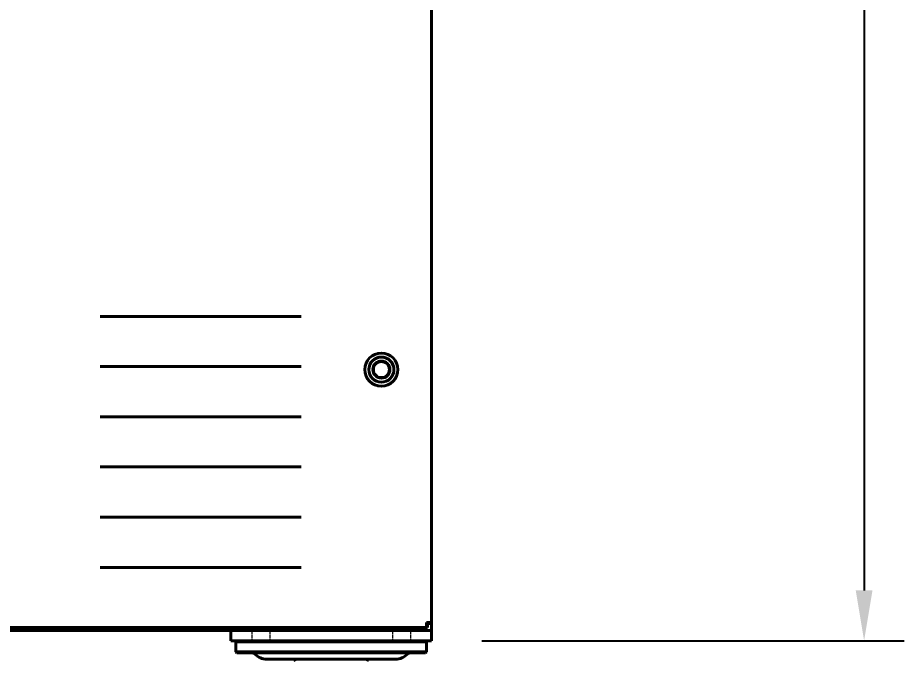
# Model space of a CAD drawing. Header units: millimetres. Extents: x 0 to 51860, y 0 to 5940.
# Drawn here: x 3113 to 3554.4, y 1792.7 to 2113.3 of the extents above; entities that cross this region are included whole.
import ezdxf

# ---------------------------------------------------------------- set-up
doc = ezdxf.new("R2010")
doc.units = ezdxf.units.MM
doc.header["$LTSCALE"] = 10
doc.linetypes.add('DASHED', pattern=[0.2067, 0.1654, -0.0413])
for name, color, linetype, lineweight in [('가려진 것(ISO)', 2, 'DASHED', 18), ('가시적인 것(ISO)', 3, 'Continuous', 40), ('치수(ISO)', 2, 'Continuous', 25)]:
    doc.layers.add(name, color=color, linetype=linetype, lineweight=lineweight)
doc.styles.add('치수 텍스트_PSTEK_POSCO', font='isocp.shx')
doc.dimstyles.new('치수_PSTEK_POSCO', dxfattribs={"dimscale": 10, "dimtxt": 3.5, "dimasz": 2.5, "dimexe": 2, "dimexo": 2.5, "dimgap": 1, "dimtad": 1, "dimrnd": 1e-08, "dimdsep": 46, "dimtxsty": '치수 텍스트_PSTEK_POSCO', "dimcen": 0.09, "dimdle": 10, "dimclrd": 7, "dimclre": 7, "dimclrt": 2, "dimadec": 1, "dimazin": 2, "dimtfac": 1, "dimtmove": 0, "dimatfit": 3, "dimfxl": 0, "dimtolj": 1, "dimlwd": -1, "dimlwe": -1, "dimarcsym": 0})

# ---------------------------------------------------------------- blocks, each defined once
blk = doc.blocks.new('*D30')
at = {"layer": 'Defpoints', "color": 0}
for p in [(3319.03, 3411.01), (3319.03, 1803.01), (3534.37, 1803.01)]:
    blk.add_point(p, dxfattribs=at)
at = {"layer": '치수(ISO)', "color": 7}
for p, q in [((3344.03, 3411.01), (3554.37, 3411.01)), ((3534.37, 3386.01), (3534.37, 1828.01)), ((3344.03, 1803.01), (3554.37, 1803.01))]:
    blk.add_line(p, q, dxfattribs=at)
for points in [[(3530.2, 3386.01), (3538.53, 3386.01), (3534.37, 3411.01)], [(3530.2, 1828.01), (3538.53, 1828.01), (3534.37, 1803.01)]]:
    blk.add_solid(points, dxfattribs=at)
at = {"layer": '치수(ISO)', "color": 2, "insert": (3506.87, 2566.76), "char_height": 35, "attachment_point": 4, "rotation": 90, "style": '치수 텍스트_PSTEK_POSCO'}
blk.add_mtext('\\A1;1608', dxfattribs=at)
blk = doc.blocks.new('*D38')
at = {"layer": 'Defpoints', "color": 0}
for p in [(3319.03, 1812.01), (2349.03, 1803.01), (3319.03, 1569.51)]:
    blk.add_point(p, dxfattribs=at)
at = {"layer": '치수(ISO)', "color": 7}
for p, q in [((3319.03, 1787.01), (3319.03, 1549.51)), ((2349.03, 1778.01), (2349.03, 1549.51)), ((2374.03, 1569.51), (3294.03, 1569.51))]:
    blk.add_line(p, q, dxfattribs=at)
for points in [[(2374.03, 1573.68), (2374.03, 1565.34), (2349.03, 1569.51)], [(3294.03, 1573.68), (3294.03, 1565.34), (3319.03, 1569.51)]]:
    blk.add_solid(points, dxfattribs=at)
at = {"layer": '치수(ISO)', "color": 2, "insert": (2801.79, 1597.01), "char_height": 35, "attachment_point": 4, "style": '치수 텍스트_PSTEK_POSCO'}
blk.add_mtext('\\A1;970', dxfattribs=at)

msp = doc.modelspace()

# ---------------------------------------------------------------- linework, layer by layer
at = {"layer": '가려진 것(ISO)', "ltscale": 0.952248}
for p, q in [((3229.5311, 1808.0063), (3229.5311, 1803.0063)), ((3238.5311, 1808.0063), (3238.5311, 1803.0063)), ((3299.5311, 1808.0063), (3299.5311, 1803.0063)), ((3308.5311, 1808.0063), (3308.5311, 1803.0063))]:
    msp.add_line(p, q, dxfattribs=at)
at = {"layer": '가시적인 것(ISO)'}
for p, q in [((3319.0311, 3354.0063), (3319.0311, 1812.0063)), ((3154.0311, 1964.5063), (3155.2311, 1964.5063)), ((3155.2311, 1964.5063), (3158.4311, 1964.5063)), ((3162.0311, 1964.5063), (3158.4311, 1964.5063)), ((3246.0311, 1964.5063), (3162.0311, 1964.5063)), ((3249.6311, 1964.5063), (3246.0311, 1964.5063)), ((3249.6311, 1964.5063), (3252.8311, 1964.5063)), ((3252.8311, 1964.5063), (3254.0311, 1964.5063)), ((3154.0311, 1939.5063), (3155.2311, 1939.5063)), ((3155.2311, 1939.5063), (3158.4311, 1939.5063)), ((3162.0311, 1939.5063), (3158.4311, 1939.5063)), ((3246.0311, 1939.5063), (3162.0311, 1939.5063)), ((3249.6311, 1939.5063), (3246.0311, 1939.5063)), ((3249.6311, 1939.5063), (3252.8311, 1939.5063)), ((3252.8311, 1939.5063), (3254.0311, 1939.5063)), ((3154.0311, 1914.5063), (3155.2311, 1914.5063)), ((3155.2311, 1914.5063), (3158.4311, 1914.5063)), ((3162.0311, 1914.5063), (3158.4311, 1914.5063)), ((3246.0311, 1914.5063), (3162.0311, 1914.5063)), ((3249.6311, 1914.5063), (3246.0311, 1914.5063)), ((3249.6311, 1914.5063), (3252.8311, 1914.5063)), ((3252.8311, 1914.5063), (3254.0311, 1914.5063)), ((3154.0311, 1889.5063), (3155.2311, 1889.5063)), ((3155.2311, 1889.5063), (3158.4311, 1889.5063)), ((3162.0311, 1889.5063), (3158.4311, 1889.5063)), ((3246.0311, 1889.5063), (3162.0311, 1889.5063)), ((3249.6311, 1889.5063), (3246.0311, 1889.5063)), ((3249.6311, 1889.5063), (3252.8311, 1889.5063)), ((3252.8311, 1889.5063), (3254.0311, 1889.5063)), ((3154.0311, 1864.5063), (3155.2311, 1864.5063)), ((3155.2311, 1864.5063), (3158.4311, 1864.5063)), ((3162.0311, 1864.5063), (3158.4311, 1864.5063)), ((3246.0311, 1864.5063), (3162.0311, 1864.5063)), ((3249.6311, 1864.5063), (3246.0311, 1864.5063)), ((3249.6311, 1864.5063), (3252.8311, 1864.5063)), ((3252.8311, 1864.5063), (3254.0311, 1864.5063)), ((3154.0311, 1839.5063), (3155.2311, 1839.5063)), ((3155.2311, 1839.5063), (3158.4311, 1839.5063)), ((3162.0311, 1839.5063), (3158.4311, 1839.5063)), ((3246.0311, 1839.5063), (3162.0311, 1839.5063)), ((3249.6311, 1839.5063), (3246.0311, 1839.5063)), ((3249.6311, 1839.5063), (3252.8311, 1839.5063)), ((3252.8311, 1839.5063), (3254.0311, 1839.5063)), ((3316.5311, 1812.0063), (3319.0311, 1812.0063)), ((3316.5311, 1809.5063), (3316.5311, 1812.0063)), ((3316.5311, 1811.5063), (3316.9603, 1811.5063)), ((3316.9603, 1811.5063), (3316.9603, 1809.5063)), ((3317.0311, 1812.0063), (3317.0311, 1811.577)), ((3317.0311, 1811.577), (3319.0311, 1811.577)), ((3319.0311, 1811.577), (3319.0311, 1812.0063)), ((3319.0311, 1811.577), (3319.0311, 1808.0063)), ((3319.0311, 1808.0063), (2469.0311, 1808.0063)), ((3316.5311, 1809.5063), (2471.5311, 1809.5063)), ((3219.0311, 1803.0063), (3219.0311, 1808.0063)), ((3219.0311, 1808.0063), (3319.0311, 1808.0063)), ((3316.5311, 1809.5063), (3316.9603, 1809.5063)), ((3319.0311, 1803.0063), (3319.0311, 1808.0063)), ((3219.0311, 1803.0063), (3319.0311, 1803.0063)), ((3221.5311, 1802.5063), (3222.0311, 1803.0063)), ((3231.5311, 1802.5063), (3221.5311, 1802.5063)), ((3221.5311, 1802.5063), (3221.5311, 1797.5063)), ((3231.5311, 1802.5063), (3306.5311, 1802.5063)), ((3316.5311, 1802.5063), (3306.5311, 1802.5063)), ((3316.5311, 1802.5063), (3316.0311, 1803.0063)), ((3316.5311, 1797.5063), (3316.5311, 1802.5063)), ((3221.5311, 1797.5063), (3231.5311, 1797.5063)), ((3222.0311, 1797.0063), (3221.5311, 1797.5063)), ((3231.5311, 1797.0063), (3222.0311, 1797.0063)), ((3306.5311, 1797.5063), (3231.5311, 1797.5063)), ((3231.5311, 1797.0063), (3306.5311, 1797.0063)), ((3306.5311, 1797.5063), (3316.5311, 1797.5063)), ((3316.0311, 1797.0063), (3306.5311, 1797.0063)), ((3316.0311, 1797.0063), (3316.5311, 1797.5063)), ((3236.9844, 1793.7846), (3301.0777, 1793.7846))]:
    msp.add_line(p, q, dxfattribs=at)
for radius in [8.25, 6.25, 4.25, 4.2, 4]:
    msp.add_circle((3294.0311, 1938.0063), radius, dxfattribs=at)
for centre, radius, start, end in [((3229.6322, 1795.0063), 2, 42.674758, 90), ((3308.4299, 1795.0063), 2, 90, 137.325242), ((3236.9844, 1801.7846), 8, 222.674758, 270), ((3249.1368, 1792.7514), 2, 19.959337, 31.105901), ((3259.4761, 1796.5063), 9, 199.959337, 204.694369), ((3278.586, 1796.5063), 9, 335.305631, 340.040663), ((3288.9253, 1792.7514), 2, 148.894099, 160.040663), ((3301.0777, 1801.7846), 8, 270, 317.325242)]:
    msp.add_arc(centre, radius, start, end, dxfattribs=at)
for points in [[(3316.9603, 1811.5063), (3316.8172, 1811.5063), (3316.6742, 1811.5105), (3316.5311, 1811.5178)], [(3317.0311, 1811.577), (3317.0311, 1811.7201), (3317.0268, 1811.8632), (3317.0195, 1812.0063)]]:
    msp.add_open_spline(points, degree=3, dxfattribs=at)

# ---------------------------------------------------------------- dimensions: what is measured, and where the dimension line sits
at = {"layer": '치수(ISO)', "color": 7}
for base, p1, p2, angle, picture, middle in [((3534.3675, 1803.0063), (3319.0311, 3411.0063), (3319.0311, 1803.0063), 90, '*D30', (3534.3675, 2607.0063)), ((3319.0311, 1569.5104), (2349.0311, 1803.0063), (3319.0311, 1812.0063), 180, '*D38', (2834.0311, 1569.5104))]:
    dim = msp.add_linear_dim(base=base, p1=p1, p2=p2, angle=angle, dimstyle='치수_PSTEK_POSCO', override={"dimdec": 2, "dimtp": 0, "dimtm": 0, "dimtdec": 2, "dimtofl": 0, "dimatfit": 1}, dxfattribs=at)
    dim.commit()
    dim.dimension.update_dxf_attribs({"geometry": picture, "text_midpoint": middle, "dimtype": 160})

doc.saveas('drawing.dxf')
